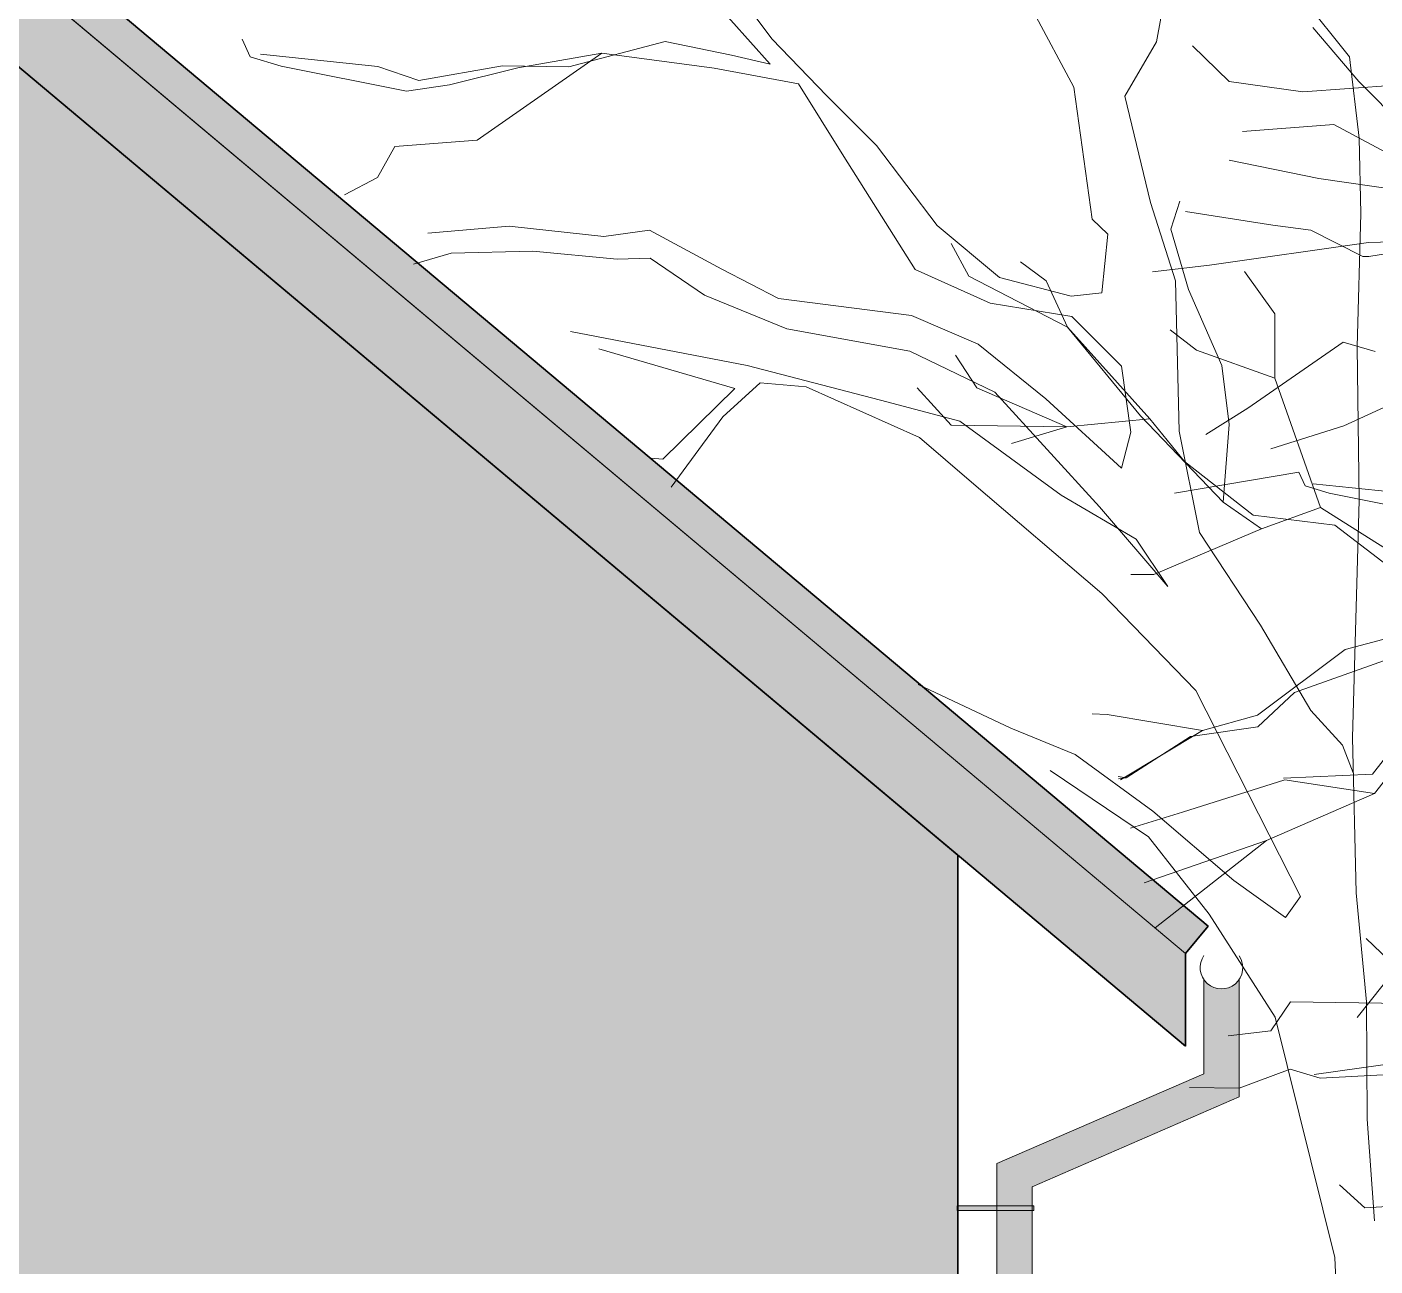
# Model space of a CAD drawing. Header units: millimetres. Extents: x -13512 to 8923, y -6533 to 5096.
# Drawn here: x -1076.1 to -696.2, y -2732.4 to -2383.2 of the extents above; entities that cross this region are included whole.
import ezdxf

# ---------------------------------------------------------------- set-up
doc = ezdxf.new("R2010")
doc.units = ezdxf.units.MM
for name, color, linetype, lineweight in [('A-ELEWACJA CIENKA', 11, 'Continuous', 13), ('A-RYS ELEWACJI', 30, 'Continuous', 35), ('B-DACHÓWKA', 250, 'Continuous', 0), ('B-materiały', 9, 'Continuous', 0), ('B-STOLARKA OKIENNA', 32, 'Continuous', 0), ('C-DACH CIENKA', 191, 'Continuous', 0), ('Layer1', 7, 'Continuous', 0)]:
    doc.layers.add(name, color=color, linetype=linetype, lineweight=lineweight)
doc.layers.add('B-BIAŁY ELEM', color=7, linetype='Continuous', lineweight=0, true_color=0xf0f0f0)

# ---------------------------------------------------------------- blocks, each defined once
blk = doc.blocks.new('A$C3A4D36EB')
at = {"layer": 'B-STOLARKA OKIENNA', "true_color": 0x636466, "transparency": 33554687}
h = blk.add_hatch(color=251, dxfattribs=at)
h.dxf.hatch_style = 1
h.paths.add_polyline_path([(21, 331.34), (79.33, 356.64), (79.33, 389.79, -0.536675), (69.33, 389.79), (69.33, 363.21), (11, 337.9), (11, 0), (21, 0)])
at = {"layer": 'A-ELEWACJA CIENKA'}
for p, q in [((69.33, 389.79), (69.33, 363.21)), ((79.33, 389.79), (79.33, 356.64)), ((69.33, 363.21), (11, 337.9)), ((79.33, 356.64), (21, 331.34)), ((11, 337.9), (11, 0)), ((21, 331.34), (21, 0))]:
    blk.add_line(p, q, dxfattribs=at)
blk.add_arc((74.33, 393.1), 6, 145.1857, 33.4096, dxfattribs=at)
blk = doc.blocks.new('A$C2EBD462E')
at = {"layer": 'B-materiały'}
for p, q in [((-308.28, 677.86), (-295.24, 662.67)), ((-342.13, 672.7), (-331.85, 662.67)), ((-331.85, 662.67), (-311.04, 659.69)), ((-311.04, 659.69), (-284.96, 661.59)), ((-295.24, 662.67), (-273.58, 640.61)), ((-302.32, 650.51), (-328.09, 648.57)), ((-282.5, 639.83), (-302.32, 650.51)), ((-306.53, 635.28), (-331.85, 640.44)), ((-277.25, 631.03), (-306.53, 635.28)), ((-345.77, 628.91), (-348.28, 621.05)), ((-319.48, 622.15), (-344.16, 626)), ((-348.28, 621.05), (-343.26, 603.97)), ((-308.83, 620.74), (-319.48, 622.15)), ((-294.12, 613.28), (-308.83, 620.74)), ((-410.22, 616.98), (-405.2, 607.76)), ((-337.37, 610.88), (-292.55, 617.23)), ((-292.55, 617.23), (-275.24, 617.67)), ((-275.76, 615.98), (-292.45, 613.33)), ((-383.38, 606.41), (-390.66, 611.83)), ((-292.45, 613.33), (-294.12, 613.28)), ((-353.42, 608.98), (-337.37, 610.88)), ((-327.47, 609.12), (-318.94, 597.19)), ((-405.2, 607.76), (-377.37, 593.39)), ((-377.37, 593.39), (-383.38, 606.41)), ((-343.26, 603.97), (-333.9, 582.62)), ((-318.94, 597.19), (-318.94, 579.02)), ((-354.2, 567.59), (-377.37, 593.39)), ((-377.37, 593.39), (-356.8, 568.44)), ((-341.01, 586.88), (-348.43, 592.64)), ((-299.66, 589.12), (-326.57, 570.57)), ((-290.66, 586.56), (-299.66, 589.12)), ((-402.94, 576.31), (-408.96, 585.53)), ((-318.94, 579.02), (-341.01, 586.88)), ((-333.9, 582.62), (-331.81, 565.91)), ((-318.94, 579.02), (-306.08, 542.54)), ((-269.81, 579.26), (-299.5, 565.59)), ((-410.22, 565.73), (-419.74, 576.31)), ((-377.6, 565.32), (-402.94, 576.31)), ((-326.57, 570.57), (-338.37, 563.15)), ((-354.2, 567.59), (-377.6, 565.32)), ((-356.8, 568.44), (-333.5, 544.08)), ((-344.4, 555.54), (-354.2, 567.59)), ((-377.6, 565.32), (-410.22, 565.73)), ((-393.16, 560.58), (-377.6, 565.32)), ((-331.81, 565.91), (-333.5, 544.08)), ((-299.5, 565.59), (-320.07, 559.09)), ((-325.02, 540.38), (-344.4, 555.54)), ((-312.15, 552.5), (-347.2, 546.59)), ((-310.38, 548.63), (-312.15, 552.5)), ((-303.63, 546.57), (-310.38, 548.63)), ((-308.16, 549.25), (-282.4, 546.54)), ((-333.5, 544.08), (-322.69, 536.53)), ((-276.12, 541.11), (-303.63, 546.57)), ((-302.05, 537.61), (-325.02, 540.38)), ((-322.69, 536.53), (-306.08, 542.54)), ((-306.08, 542.54), (-290.76, 532.86)), ((-322.69, 536.53), (-353.04, 523.7)), ((-287.24, 526.25), (-302.05, 537.61)), ((-290.76, 532.86), (-277.14, 524.27)), ((-353.04, 523.7), (-359.53, 523.7)), ((-299.17, 502.55), (-271.42, 509.95)), ((-271, 505.49), (-313.39, 490.46)), ((-323.85, 484.05), (-299.17, 502.55)), ((-313.39, 490.46), (-323.76, 480.7)), ((-370.44, 484.43), (-366.21, 484.24)), ((-366.21, 484.24), (-339.38, 479.75)), ((-339.38, 479.75), (-323.85, 484.05)), ((-362.49, 465.77), (-339.38, 479.75)), ((-323.76, 480.7), (-342.69, 477.99)), ((-342.69, 477.99), (-360.83, 466.37)), ((-283.05, 478.1), (-291.42, 467.41)), ((-280.61, 475.08), (-290.89, 461.97)), ((-291.42, 467.41), (-316.55, 466.26)), ((-360.83, 466.37), (-363.16, 466.76)), ((-360.83, 466.37), (-363.01, 466.13)), ((-316.13, 465.81), (-344.95, 456.71)), ((-290.89, 461.97), (-316.13, 465.81)), ((-290.89, 461.97), (-321.32, 448.72)), ((-344.95, 456.71), (-359.6, 452.21)), ((-321.32, 448.72), (-355.81, 436.74)), ((-321.32, 448.72), (-352.72, 424.1)), ((-293.24, 421.06), (-282.45, 410.76)), ((-288.47, 408.05), (-295.74, 398.83)), ((-314.56, 403.28), (-320.07, 395.03)), ((-273.76, 402.63), (-314.56, 403.28)), ((-320.07, 395.03), (-332.1, 393.67)), ((-307.9, 382.78), (-268.93, 388.22)), ((-314.64, 384.29), (-329.03, 378.9)), ((-306.2, 381.7), (-314.64, 384.29)), ((-286.67, 382.75), (-306.2, 381.7)), ((-329.03, 378.9), (-343.01, 379.11)), ((-293.55, 345.15), (-300.76, 351.64)), ((-279.61, 346.06), (-293.55, 345.15))]:
    blk.add_line(p, q, dxfattribs=at)

msp = doc.modelspace()

# ---------------------------------------------------------------- hatches: boundary and pattern name
at = {"layer": 'A-ELEWACJA CIENKA', "true_color": 0x000000}
h = msp.add_hatch(color=18, dxfattribs=at)
h.dxf.hatch_style = 1
h.paths.add_polyline_path([(-813.96, -2716.7), (-792.31, -2716.7), (-792.31, -2715.43), (-813.96, -2715.43)])
at = {"layer": 'B-BIAŁY ELEM', "transparency": 33554687}
h = msp.add_hatch(color=256, dxfattribs=at)
h.dxf.hatch_style = 1
h.paths.add_polyline_path([(-1348.42, -2167.88), (-1913.77, -2637.25), (-1913.77, -3056.37), (-1317.77, -3056.37), (-1317.77, -2955.94), (-1315.26, -2955.94), (-1315.26, -2958.94), (-1317.77, -2958.94), (-1317.77, -3056.37), (-1913.77, -3056.37), (-1913.77, -2958.94), (-1913.77, -3056.37), (-988.77, -3056.37), (-988.77, -3041.37), (-983.42, -3041.37), (-968.77, -3041.37), (-968.77, -2805.94), (-858.77, -2805.94), (-858.77, -3041.37), (-838.77, -3041.37), (-838.77, -3056.37), (-813.77, -3056.37), (-813.77, -2982.14), (-813.82, -2982.14), (-813.82, -2980.87), (-813.81, -2929.07), (-813.82, -2929.07), (-813.82, -2927.8), (-813.82, -2876.1), (-813.82, -2876.1), (-813.82, -2874.83), (-813.82, -2822.97), (-813.82, -2822.97), (-813.82, -2821.7), (-813.82, -2769.84), (-813.82, -2769.84), (-813.82, -2768.56), (-813.82, -2716.7), (-813.96, -2716.7), (-813.96, -2715.43), (-813.96, -2616.5)])
at = {"layer": 'B-DACHÓWKA', "transparency": 33554636}
h = msp.add_hatch(color=256, dxfattribs=at)
h.dxf.hatch_style = 1
h.paths.add_polyline_path([(-1363.77, -2128.88), (-1363.77, -2154.99), (-749.57, -2670.37), (-749.57, -2644.3)])
h.paths.add_polyline_path([(-749.57, -2644.26), (-743.15, -2636.62), (-1363.77, -2115.83), (-1363.77, -2128.88)])

# ---------------------------------------------------------------- linework, layer by layer
at = {"layer": 'A-ELEWACJA CIENKA', "color": 18, "true_color": 0x000000}
msp.add_lwpolyline([(-813.96, -2716.7), (-792.31, -2716.7), (-792.31, -2715.43), (-813.96, -2715.43)], close=True, dxfattribs=at)
at = {"layer": 'A-RYS ELEWACJI'}
for p, q in [((-1363.77, -2115.83), (-743.15, -2636.63)), ((-1363.77, -2154.99), (-749.57, -2670.37)), ((-749.57, -2644.3), (-743.15, -2636.63)), ((-749.57, -2670.37), (-749.57, -2644.3))]:
    msp.add_line(p, q, dxfattribs=at)
msp.add_lwpolyline([(-813.77, -2616.66), (-813.77, -3056.37), (-823.77, -3056.37), (-823.77, -3086.37)], dxfattribs=at)
at = {"layer": 'B-materiały'}
for points in [[(-1363.77, -2115.83), (-1363.77, -2128.88), (-749.57, -2644.26), (-743.15, -2636.62), (-1363.77, -2115.83)], [(-1363.77, -2128.88), (-1363.77, -2154.99), (-749.57, -2670.37), (-749.57, -2644.3), (-1363.77, -2128.88)], [(-1913.77, -2616.5), (-1363.77, -2154.99), (-813.77, -2616.66), (-813.77, -3056.37), (-838.77, -3056.37), (-838.77, -3041.37), (-858.77, -3041.37), (-858.77, -2805.94), (-968.77, -2805.94), (-968.77, -3041.37), (-983.42, -3041.37), (-988.77, -3041.37), (-988.77, -3056.37), (-1913.77, -3056.37), (-1913.77, -2957.6), (-1317.77, -2957.6), (-1317.77, -2803.72), (-1913.77, -2803.83), (-1913.77, -2616.5)]]:
    msp.add_lwpolyline(points, dxfattribs=at)
at = {"layer": 'C-DACH CIENKA'}
msp.add_line((-1363.77, -2128.88), (-749.57, -2644.3), dxfattribs=at)
at = {"layer": 'Layer1'}
for p, q in [((-703.37, -2391.62), (-738.61, -2347.38)), ((-703.37, -2391.62), (-738.61, -2347.38)), ((-703.37, -2391.62), (-738.61, -2347.38)), ((-703.37, -2391.62), (-738.61, -2347.38)), ((-703.37, -2391.62), (-738.61, -2347.38)), ((-703.37, -2391.62), (-738.61, -2347.38)), ((-703.37, -2391.62), (-738.61, -2347.38)), ((-703.37, -2391.62), (-738.61, -2347.38)), ((-882.48, -2364.62), (-866.14, -2386.47)), ((-882.48, -2364.62), (-866.14, -2386.47)), ((-882.48, -2364.62), (-866.14, -2386.47)), ((-882.48, -2364.62), (-866.14, -2386.47)), ((-882.48, -2364.62), (-866.14, -2386.47)), ((-882.48, -2364.62), (-866.14, -2386.47)), ((-882.48, -2364.62), (-866.14, -2386.47)), ((-882.48, -2364.62), (-866.14, -2386.47)), ((-753.93, -2366.43), (-757.71, -2387.34)), ((-753.93, -2366.43), (-757.71, -2387.34)), ((-753.93, -2366.43), (-757.71, -2387.34)), ((-753.93, -2366.43), (-757.71, -2387.34)), ((-753.93, -2366.43), (-757.71, -2387.34)), ((-753.93, -2366.43), (-757.71, -2387.34)), ((-753.93, -2366.43), (-757.71, -2387.34)), ((-753.93, -2366.43), (-757.71, -2387.34)), ((-866.68, -2393.66), (-886.62, -2371.19)), ((-866.68, -2393.66), (-886.62, -2371.19)), ((-866.68, -2393.66), (-886.62, -2371.19)), ((-866.68, -2393.66), (-886.62, -2371.19)), ((-866.68, -2393.66), (-886.62, -2371.19)), ((-866.68, -2393.66), (-886.62, -2371.19)), ((-866.68, -2393.66), (-886.62, -2371.19)), ((-866.68, -2393.66), (-886.62, -2371.19)), ((-781.08, -2400.13), (-792.38, -2378.88)), ((-781.08, -2400.13), (-792.38, -2378.88)), ((-781.08, -2400.13), (-792.38, -2378.88)), ((-781.08, -2400.13), (-792.38, -2378.88)), ((-781.08, -2400.13), (-792.38, -2378.88)), ((-781.08, -2400.13), (-792.38, -2378.88)), ((-781.08, -2400.13), (-792.38, -2378.88)), ((-781.08, -2400.13), (-792.38, -2378.88)), ((-1013.19, -2391.59), (-1015.47, -2386.62)), ((-1013.19, -2391.59), (-1015.47, -2386.62)), ((-1013.19, -2391.59), (-1015.47, -2386.62)), ((-1013.19, -2391.59), (-1015.47, -2386.62)), ((-1013.19, -2391.59), (-1015.47, -2386.62)), ((-1013.19, -2391.59), (-1015.47, -2386.62)), ((-1013.19, -2391.59), (-1015.47, -2386.62)), ((-1013.19, -2391.59), (-1015.47, -2386.62)), ((-923.38, -2394.36), (-896.27, -2387.22)), ((-923.38, -2394.36), (-896.27, -2387.22)), ((-923.38, -2394.36), (-896.27, -2387.22)), ((-923.38, -2394.36), (-896.27, -2387.22)), ((-923.38, -2394.36), (-896.27, -2387.22)), ((-923.38, -2394.36), (-896.27, -2387.22)), ((-923.38, -2394.36), (-896.27, -2387.22)), ((-923.38, -2394.36), (-896.27, -2387.22)), ((-896.27, -2387.22), (-877.51, -2391.06)), ((-896.27, -2387.22), (-877.51, -2391.06)), ((-896.27, -2387.22), (-877.51, -2391.06)), ((-896.27, -2387.22), (-877.51, -2391.06)), ((-896.27, -2387.22), (-877.51, -2391.06)), ((-896.27, -2387.22), (-877.51, -2391.06)), ((-896.27, -2387.22), (-877.51, -2391.06)), ((-896.27, -2387.22), (-877.51, -2391.06)), ((-866.14, -2386.47), (-850.66, -2402.59)), ((-866.14, -2386.47), (-850.66, -2402.59)), ((-866.14, -2386.47), (-850.66, -2402.59)), ((-866.14, -2386.47), (-850.66, -2402.59)), ((-866.14, -2386.47), (-850.66, -2402.59)), ((-866.14, -2386.47), (-850.66, -2402.59)), ((-866.14, -2386.47), (-850.66, -2402.59)), ((-866.14, -2386.47), (-850.66, -2402.59)), ((-757.71, -2387.34), (-766.66, -2402.64)), ((-757.71, -2387.34), (-766.66, -2402.64)), ((-757.71, -2387.34), (-766.66, -2402.64)), ((-757.71, -2387.34), (-766.66, -2402.64)), ((-757.71, -2387.34), (-766.66, -2402.64)), ((-757.71, -2387.34), (-766.66, -2402.64)), ((-757.71, -2387.34), (-766.66, -2402.64)), ((-757.71, -2387.34), (-766.66, -2402.64)), ((-1004.51, -2394.24), (-1013.19, -2391.59)), ((-1004.51, -2394.24), (-1013.19, -2391.59)), ((-1004.51, -2394.24), (-1013.19, -2391.59)), ((-1004.51, -2394.24), (-1013.19, -2391.59)), ((-1004.51, -2394.24), (-1013.19, -2391.59)), ((-1004.51, -2394.24), (-1013.19, -2391.59)), ((-1004.51, -2394.24), (-1013.19, -2391.59)), ((-1004.51, -2394.24), (-1013.19, -2391.59)), ((-1010.33, -2390.8), (-977.22, -2394.28)), ((-1010.33, -2390.8), (-977.22, -2394.28)), ((-1010.33, -2390.8), (-977.22, -2394.28)), ((-1010.33, -2390.8), (-977.22, -2394.28)), ((-1010.33, -2390.8), (-977.22, -2394.28)), ((-1010.33, -2390.8), (-977.22, -2394.28)), ((-1010.33, -2390.8), (-977.22, -2394.28)), ((-1010.33, -2390.8), (-977.22, -2394.28)), ((-914.14, -2390.54), (-949.26, -2415.09)), ((-914.14, -2390.54), (-949.26, -2415.09)), ((-914.14, -2390.54), (-949.26, -2415.09)), ((-914.14, -2390.54), (-949.26, -2415.09)), ((-914.14, -2390.54), (-949.26, -2415.09)), ((-914.14, -2390.54), (-949.26, -2415.09)), ((-914.14, -2390.54), (-949.26, -2415.09)), ((-914.14, -2390.54), (-949.26, -2415.09)), ((-914.14, -2390.54), (-937.73, -2394.72)), ((-914.14, -2390.54), (-937.73, -2394.72)), ((-914.14, -2390.54), (-937.73, -2394.72)), ((-914.14, -2390.54), (-937.73, -2394.72)), ((-914.14, -2390.54), (-937.73, -2394.72)), ((-914.14, -2390.54), (-937.73, -2394.72)), ((-914.14, -2390.54), (-937.73, -2394.72)), ((-914.14, -2390.54), (-937.73, -2394.72)), ((-882.44, -2394.77), (-914.14, -2390.54)), ((-882.44, -2394.77), (-914.14, -2390.54)), ((-882.44, -2394.77), (-914.14, -2390.54)), ((-882.44, -2394.77), (-914.14, -2390.54)), ((-882.44, -2394.77), (-914.14, -2390.54)), ((-882.44, -2394.77), (-914.14, -2390.54)), ((-882.44, -2394.77), (-914.14, -2390.54)), ((-882.44, -2394.77), (-914.14, -2390.54)), ((-877.51, -2391.06), (-866.68, -2393.66)), ((-877.51, -2391.06), (-866.68, -2393.66)), ((-877.51, -2391.06), (-866.68, -2393.66)), ((-877.51, -2391.06), (-866.68, -2393.66)), ((-877.51, -2391.06), (-866.68, -2393.66)), ((-877.51, -2391.06), (-866.68, -2393.66)), ((-877.51, -2391.06), (-866.68, -2393.66)), ((-877.51, -2391.06), (-866.68, -2393.66)), ((-700.64, -2414.53), (-703.37, -2391.62)), ((-700.64, -2414.53), (-703.37, -2391.62)), ((-700.64, -2414.53), (-703.37, -2391.62)), ((-700.64, -2414.53), (-703.37, -2391.62)), ((-700.64, -2414.53), (-703.37, -2391.62)), ((-700.64, -2414.53), (-703.37, -2391.62)), ((-700.64, -2414.53), (-703.37, -2391.62)), ((-700.64, -2414.53), (-703.37, -2391.62)), ((-969.15, -2401.25), (-1004.51, -2394.24)), ((-969.15, -2401.25), (-1004.51, -2394.24)), ((-969.15, -2401.25), (-1004.51, -2394.24)), ((-969.15, -2401.25), (-1004.51, -2394.24)), ((-969.15, -2401.25), (-1004.51, -2394.24)), ((-969.15, -2401.25), (-1004.51, -2394.24)), ((-969.15, -2401.25), (-1004.51, -2394.24)), ((-969.15, -2401.25), (-1004.51, -2394.24)), ((-977.22, -2394.28), (-965.64, -2398.29)), ((-977.22, -2394.28), (-965.64, -2398.29)), ((-977.22, -2394.28), (-965.64, -2398.29)), ((-977.22, -2394.28), (-965.64, -2398.29)), ((-977.22, -2394.28), (-965.64, -2398.29)), ((-977.22, -2394.28), (-965.64, -2398.29)), ((-977.22, -2394.28), (-965.64, -2398.29)), ((-977.22, -2394.28), (-965.64, -2398.29)), ((-965.64, -2398.29), (-942.05, -2394.11)), ((-965.64, -2398.29), (-942.05, -2394.11)), ((-965.64, -2398.29), (-942.05, -2394.11)), ((-965.64, -2398.29), (-942.05, -2394.11)), ((-965.64, -2398.29), (-942.05, -2394.11)), ((-965.64, -2398.29), (-942.05, -2394.11)), ((-965.64, -2398.29), (-942.05, -2394.11)), ((-965.64, -2398.29), (-942.05, -2394.11)), ((-937.73, -2394.72), (-956.99, -2399.51)), ((-937.73, -2394.72), (-956.99, -2399.51)), ((-937.73, -2394.72), (-956.99, -2399.51)), ((-937.73, -2394.72), (-956.99, -2399.51)), ((-937.73, -2394.72), (-956.99, -2399.51)), ((-937.73, -2394.72), (-956.99, -2399.51)), ((-937.73, -2394.72), (-956.99, -2399.51)), ((-937.73, -2394.72), (-956.99, -2399.51)), ((-942.05, -2394.11), (-923.38, -2394.36)), ((-942.05, -2394.11), (-923.38, -2394.36)), ((-942.05, -2394.11), (-923.38, -2394.36)), ((-942.05, -2394.11), (-923.38, -2394.36)), ((-942.05, -2394.11), (-923.38, -2394.36)), ((-942.05, -2394.11), (-923.38, -2394.36)), ((-942.05, -2394.11), (-923.38, -2394.36)), ((-942.05, -2394.11), (-923.38, -2394.36)), ((-858.64, -2399.2), (-882.44, -2394.77)), ((-858.64, -2399.2), (-882.44, -2394.77)), ((-858.64, -2399.2), (-882.44, -2394.77)), ((-858.64, -2399.2), (-882.44, -2394.77)), ((-858.64, -2399.2), (-882.44, -2394.77)), ((-858.64, -2399.2), (-882.44, -2394.77)), ((-858.64, -2399.2), (-882.44, -2394.77)), ((-858.64, -2399.2), (-882.44, -2394.77)), ((-956.99, -2399.51), (-969.15, -2401.25)), ((-956.99, -2399.51), (-969.15, -2401.25)), ((-956.99, -2399.51), (-969.15, -2401.25)), ((-956.99, -2399.51), (-969.15, -2401.25)), ((-956.99, -2399.51), (-969.15, -2401.25)), ((-956.99, -2399.51), (-969.15, -2401.25)), ((-956.99, -2399.51), (-969.15, -2401.25)), ((-956.99, -2399.51), (-969.15, -2401.25)), ((-845.92, -2419.7), (-858.64, -2399.2)), ((-845.92, -2419.7), (-858.64, -2399.2)), ((-845.92, -2419.7), (-858.64, -2399.2)), ((-845.92, -2419.7), (-858.64, -2399.2)), ((-845.92, -2419.7), (-858.64, -2399.2)), ((-845.92, -2419.7), (-858.64, -2399.2)), ((-845.92, -2419.7), (-858.64, -2399.2)), ((-845.92, -2419.7), (-858.64, -2399.2)), ((-775.84, -2437.33), (-781.08, -2400.13)), ((-775.84, -2437.33), (-781.08, -2400.13)), ((-775.84, -2437.33), (-781.08, -2400.13)), ((-775.84, -2437.33), (-781.08, -2400.13)), ((-775.84, -2437.33), (-781.08, -2400.13)), ((-775.84, -2437.33), (-781.08, -2400.13)), ((-775.84, -2437.33), (-781.08, -2400.13)), ((-775.84, -2437.33), (-781.08, -2400.13)), ((-850.66, -2402.59), (-836.67, -2416.6)), ((-850.66, -2402.59), (-836.67, -2416.6)), ((-850.66, -2402.59), (-836.67, -2416.6)), ((-850.66, -2402.59), (-836.67, -2416.6)), ((-850.66, -2402.59), (-836.67, -2416.6)), ((-850.66, -2402.59), (-836.67, -2416.6)), ((-850.66, -2402.59), (-836.67, -2416.6)), ((-850.66, -2402.59), (-836.67, -2416.6)), ((-766.66, -2402.64), (-759.45, -2432.61)), ((-766.66, -2402.64), (-759.45, -2432.61)), ((-766.66, -2402.64), (-759.45, -2432.61)), ((-766.66, -2402.64), (-759.45, -2432.61)), ((-766.66, -2402.64), (-759.45, -2432.61)), ((-766.66, -2402.64), (-759.45, -2432.61)), ((-766.66, -2402.64), (-759.45, -2432.61)), ((-766.66, -2402.64), (-759.45, -2432.61)), ((-949.26, -2415.09), (-972.46, -2416.84)), ((-949.26, -2415.09), (-972.46, -2416.84)), ((-949.26, -2415.09), (-972.46, -2416.84)), ((-949.26, -2415.09), (-972.46, -2416.84)), ((-949.26, -2415.09), (-972.46, -2416.84)), ((-949.26, -2415.09), (-972.46, -2416.84)), ((-949.26, -2415.09), (-972.46, -2416.84)), ((-949.26, -2415.09), (-972.46, -2416.84)), ((-836.67, -2416.6), (-819.59, -2439.15)), ((-836.67, -2416.6), (-819.59, -2439.15)), ((-836.67, -2416.6), (-819.59, -2439.15)), ((-836.67, -2416.6), (-819.59, -2439.15)), ((-836.67, -2416.6), (-819.59, -2439.15)), ((-836.67, -2416.6), (-819.59, -2439.15)), ((-836.67, -2416.6), (-819.59, -2439.15)), ((-836.67, -2416.6), (-819.59, -2439.15)), ((-700.18, -2435.76), (-700.64, -2414.53)), ((-700.18, -2435.76), (-700.64, -2414.53)), ((-700.18, -2435.76), (-700.64, -2414.53)), ((-700.18, -2435.76), (-700.64, -2414.53)), ((-700.18, -2435.76), (-700.64, -2414.53)), ((-700.18, -2435.76), (-700.64, -2414.53)), ((-700.18, -2435.76), (-700.64, -2414.53)), ((-700.18, -2435.76), (-700.64, -2414.53)), ((-972.46, -2416.84), (-977.3, -2425.55)), ((-972.46, -2416.84), (-977.3, -2425.55)), ((-972.46, -2416.84), (-977.3, -2425.55)), ((-972.46, -2416.84), (-977.3, -2425.55)), ((-972.46, -2416.84), (-977.3, -2425.55)), ((-972.46, -2416.84), (-977.3, -2425.55)), ((-972.46, -2416.84), (-977.3, -2425.55)), ((-972.46, -2416.84), (-977.3, -2425.55)), ((-825.74, -2451.51), (-845.92, -2419.7)), ((-825.74, -2451.51), (-845.92, -2419.7)), ((-825.74, -2451.51), (-845.92, -2419.7)), ((-825.74, -2451.51), (-845.92, -2419.7)), ((-825.74, -2451.51), (-845.92, -2419.7)), ((-825.74, -2451.51), (-845.92, -2419.7)), ((-825.74, -2451.51), (-845.92, -2419.7)), ((-825.74, -2451.51), (-845.92, -2419.7)), ((-977.3, -2425.55), (-986.64, -2430.43)), ((-977.3, -2425.55), (-986.64, -2430.43)), ((-977.3, -2425.55), (-986.64, -2430.43)), ((-977.3, -2425.55), (-986.64, -2430.43)), ((-977.3, -2425.55), (-986.64, -2430.43)), ((-977.3, -2425.55), (-986.64, -2430.43)), ((-977.3, -2425.55), (-986.64, -2430.43)), ((-977.3, -2425.55), (-986.64, -2430.43)), ((-759.45, -2432.61), (-752.43, -2454.69)), ((-759.45, -2432.61), (-752.43, -2454.69)), ((-759.45, -2432.61), (-752.43, -2454.69)), ((-759.45, -2432.61), (-752.43, -2454.69)), ((-759.45, -2432.61), (-752.43, -2454.69)), ((-759.45, -2432.61), (-752.43, -2454.69)), ((-759.45, -2432.61), (-752.43, -2454.69)), ((-759.45, -2432.61), (-752.43, -2454.69)), ((-963.12, -2441.31), (-940.2, -2439.3)), ((-963.12, -2441.31), (-940.2, -2439.3)), ((-963.12, -2441.31), (-940.2, -2439.3)), ((-963.12, -2441.31), (-940.2, -2439.3)), ((-963.12, -2441.31), (-940.2, -2439.3)), ((-963.12, -2441.31), (-940.2, -2439.3)), ((-963.12, -2441.31), (-940.2, -2439.3)), ((-963.12, -2441.31), (-940.2, -2439.3)), ((-940.2, -2439.3), (-913.56, -2442.22)), ((-940.2, -2439.3), (-913.56, -2442.22)), ((-940.2, -2439.3), (-913.56, -2442.22)), ((-940.2, -2439.3), (-913.56, -2442.22)), ((-940.2, -2439.3), (-913.56, -2442.22)), ((-940.2, -2439.3), (-913.56, -2442.22)), ((-940.2, -2439.3), (-913.56, -2442.22)), ((-940.2, -2439.3), (-913.56, -2442.22)), ((-819.59, -2439.15), (-801.99, -2453.78)), ((-819.59, -2439.15), (-801.99, -2453.78)), ((-819.59, -2439.15), (-801.99, -2453.78)), ((-819.59, -2439.15), (-801.99, -2453.78)), ((-819.59, -2439.15), (-801.99, -2453.78)), ((-819.59, -2439.15), (-801.99, -2453.78)), ((-819.59, -2439.15), (-801.99, -2453.78)), ((-819.59, -2439.15), (-801.99, -2453.78)), ((-771.43, -2441.53), (-775.84, -2437.33)), ((-771.43, -2441.53), (-775.84, -2437.33)), ((-771.43, -2441.53), (-775.84, -2437.33)), ((-771.43, -2441.53), (-775.84, -2437.33)), ((-771.43, -2441.53), (-775.84, -2437.33)), ((-771.43, -2441.53), (-775.84, -2437.33)), ((-771.43, -2441.53), (-775.84, -2437.33)), ((-771.43, -2441.53), (-775.84, -2437.33)), ((-701.16, -2473.31), (-700.18, -2435.76)), ((-701.16, -2473.31), (-700.18, -2435.76)), ((-701.16, -2473.31), (-700.18, -2435.76)), ((-701.16, -2473.31), (-700.18, -2435.76)), ((-701.16, -2473.31), (-700.18, -2435.76)), ((-701.16, -2473.31), (-700.18, -2435.76)), ((-701.16, -2473.31), (-700.18, -2435.76)), ((-701.16, -2473.31), (-700.18, -2435.76)), ((-913.56, -2442.22), (-900.68, -2440.46)), ((-913.56, -2442.22), (-900.68, -2440.46)), ((-913.56, -2442.22), (-900.68, -2440.46)), ((-913.56, -2442.22), (-900.68, -2440.46)), ((-913.56, -2442.22), (-900.68, -2440.46)), ((-913.56, -2442.22), (-900.68, -2440.46)), ((-913.56, -2442.22), (-900.68, -2440.46)), ((-913.56, -2442.22), (-900.68, -2440.46)), ((-900.68, -2440.46), (-880.31, -2451.44)), ((-900.68, -2440.46), (-880.31, -2451.44)), ((-900.68, -2440.46), (-880.31, -2451.44)), ((-900.68, -2440.46), (-880.31, -2451.44)), ((-900.68, -2440.46), (-880.31, -2451.44)), ((-900.68, -2440.46), (-880.31, -2451.44)), ((-900.68, -2440.46), (-880.31, -2451.44)), ((-900.68, -2440.46), (-880.31, -2451.44)), ((-773.17, -2458.09), (-771.43, -2441.53)), ((-773.17, -2458.09), (-771.43, -2441.53)), ((-773.17, -2458.09), (-771.43, -2441.53)), ((-773.17, -2458.09), (-771.43, -2441.53)), ((-773.17, -2458.09), (-771.43, -2441.53)), ((-773.17, -2458.09), (-771.43, -2441.53)), ((-773.17, -2458.09), (-771.43, -2441.53)), ((-773.17, -2458.09), (-771.43, -2441.53)), ((-956.52, -2446.88), (-967.21, -2450.02)), ((-956.52, -2446.88), (-967.21, -2450.02)), ((-956.52, -2446.88), (-967.21, -2450.02)), ((-956.52, -2446.88), (-967.21, -2450.02)), ((-956.52, -2446.88), (-967.21, -2450.02)), ((-956.52, -2446.88), (-967.21, -2450.02)), ((-956.52, -2446.88), (-967.21, -2450.02)), ((-956.52, -2446.88), (-967.21, -2450.02)), ((-933.56, -2446.31), (-956.52, -2446.88)), ((-933.56, -2446.31), (-956.52, -2446.88)), ((-933.56, -2446.31), (-956.52, -2446.88)), ((-933.56, -2446.31), (-956.52, -2446.88)), ((-933.56, -2446.31), (-956.52, -2446.88)), ((-933.56, -2446.31), (-956.52, -2446.88)), ((-933.56, -2446.31), (-956.52, -2446.88)), ((-933.56, -2446.31), (-956.52, -2446.88)), ((-909.81, -2448.59), (-933.56, -2446.31)), ((-909.81, -2448.59), (-933.56, -2446.31)), ((-909.81, -2448.59), (-933.56, -2446.31)), ((-909.81, -2448.59), (-933.56, -2446.31)), ((-909.81, -2448.59), (-933.56, -2446.31)), ((-909.81, -2448.59), (-933.56, -2446.31)), ((-909.81, -2448.59), (-933.56, -2446.31)), ((-909.81, -2448.59), (-933.56, -2446.31)), ((-900.49, -2448.35), (-909.81, -2448.59)), ((-900.49, -2448.35), (-909.81, -2448.59)), ((-900.49, -2448.35), (-909.81, -2448.59)), ((-900.49, -2448.35), (-909.81, -2448.59)), ((-900.49, -2448.35), (-909.81, -2448.59)), ((-900.49, -2448.35), (-909.81, -2448.59)), ((-900.49, -2448.35), (-909.81, -2448.59)), ((-900.49, -2448.35), (-909.81, -2448.59)), ((-885.15, -2458.74), (-900.49, -2448.35)), ((-885.15, -2458.74), (-900.49, -2448.35)), ((-885.15, -2458.74), (-900.49, -2448.35)), ((-885.15, -2458.74), (-900.49, -2448.35)), ((-885.15, -2458.74), (-900.49, -2448.35)), ((-885.15, -2458.74), (-900.49, -2448.35)), ((-885.15, -2458.74), (-900.49, -2448.35)), ((-885.15, -2458.74), (-900.49, -2448.35)), ((-880.31, -2451.44), (-864.31, -2459.65)), ((-880.31, -2451.44), (-864.31, -2459.65)), ((-880.31, -2451.44), (-864.31, -2459.65)), ((-880.31, -2451.44), (-864.31, -2459.65)), ((-880.31, -2451.44), (-864.31, -2459.65)), ((-880.31, -2451.44), (-864.31, -2459.65)), ((-880.31, -2451.44), (-864.31, -2459.65)), ((-880.31, -2451.44), (-864.31, -2459.65)), ((-804.68, -2461.03), (-825.74, -2451.51)), ((-804.68, -2461.03), (-825.74, -2451.51)), ((-804.68, -2461.03), (-825.74, -2451.51)), ((-804.68, -2461.03), (-825.74, -2451.51)), ((-804.68, -2461.03), (-825.74, -2451.51)), ((-804.68, -2461.03), (-825.74, -2451.51)), ((-804.68, -2461.03), (-825.74, -2451.51)), ((-804.68, -2461.03), (-825.74, -2451.51)), ((-801.99, -2453.78), (-781.76, -2459.02)), ((-801.99, -2453.78), (-781.76, -2459.02)), ((-801.99, -2453.78), (-781.76, -2459.02)), ((-801.99, -2453.78), (-781.76, -2459.02)), ((-801.99, -2453.78), (-781.76, -2459.02)), ((-801.99, -2453.78), (-781.76, -2459.02)), ((-801.99, -2453.78), (-781.76, -2459.02)), ((-801.99, -2453.78), (-781.76, -2459.02)), ((-781.76, -2459.02), (-773.17, -2458.09)), ((-781.76, -2459.02), (-773.17, -2458.09)), ((-781.76, -2459.02), (-773.17, -2458.09)), ((-781.76, -2459.02), (-773.17, -2458.09)), ((-781.76, -2459.02), (-773.17, -2458.09)), ((-781.76, -2459.02), (-773.17, -2458.09)), ((-781.76, -2459.02), (-773.17, -2458.09)), ((-781.76, -2459.02), (-773.17, -2458.09)), ((-752.43, -2454.69), (-751.37, -2497.03)), ((-752.43, -2454.69), (-751.37, -2497.03)), ((-752.43, -2454.69), (-751.37, -2497.03)), ((-752.43, -2454.69), (-751.37, -2497.03)), ((-752.43, -2454.69), (-751.37, -2497.03)), ((-752.43, -2454.69), (-751.37, -2497.03)), ((-752.43, -2454.69), (-751.37, -2497.03)), ((-752.43, -2454.69), (-751.37, -2497.03)), ((-861.94, -2468.21), (-885.15, -2458.74)), ((-861.94, -2468.21), (-885.15, -2458.74)), ((-861.94, -2468.21), (-885.15, -2458.74)), ((-861.94, -2468.21), (-885.15, -2458.74)), ((-861.94, -2468.21), (-885.15, -2458.74)), ((-861.94, -2468.21), (-885.15, -2458.74)), ((-861.94, -2468.21), (-885.15, -2458.74)), ((-861.94, -2468.21), (-885.15, -2458.74)), ((-864.31, -2459.65), (-826.85, -2464.46)), ((-864.31, -2459.65), (-826.85, -2464.46)), ((-864.31, -2459.65), (-826.85, -2464.46)), ((-864.31, -2459.65), (-826.85, -2464.46)), ((-864.31, -2459.65), (-826.85, -2464.46)), ((-864.31, -2459.65), (-826.85, -2464.46)), ((-864.31, -2459.65), (-826.85, -2464.46)), ((-864.31, -2459.65), (-826.85, -2464.46)), ((-781.62, -2464.76), (-804.68, -2461.03)), ((-781.62, -2464.76), (-804.68, -2461.03)), ((-781.62, -2464.76), (-804.68, -2461.03)), ((-781.62, -2464.76), (-804.68, -2461.03)), ((-781.62, -2464.76), (-804.68, -2461.03)), ((-781.62, -2464.76), (-804.68, -2461.03)), ((-781.62, -2464.76), (-804.68, -2461.03)), ((-781.62, -2464.76), (-804.68, -2461.03)), ((-826.85, -2464.46), (-807.98, -2472.6)), ((-826.85, -2464.46), (-807.98, -2472.6)), ((-826.85, -2464.46), (-807.98, -2472.6)), ((-826.85, -2464.46), (-807.98, -2472.6)), ((-826.85, -2464.46), (-807.98, -2472.6)), ((-826.85, -2464.46), (-807.98, -2472.6)), ((-826.85, -2464.46), (-807.98, -2472.6)), ((-826.85, -2464.46), (-807.98, -2472.6)), ((-767.62, -2478.77), (-781.62, -2464.76)), ((-767.62, -2478.77), (-781.62, -2464.76)), ((-767.62, -2478.77), (-781.62, -2464.76)), ((-767.62, -2478.77), (-781.62, -2464.76)), ((-767.62, -2478.77), (-781.62, -2464.76)), ((-767.62, -2478.77), (-781.62, -2464.76)), ((-767.62, -2478.77), (-781.62, -2464.76)), ((-767.62, -2478.77), (-781.62, -2464.76)), ((-922.94, -2469.02), (-873.17, -2478.54)), ((-922.94, -2469.02), (-873.17, -2478.54)), ((-922.94, -2469.02), (-873.17, -2478.54)), ((-922.94, -2469.02), (-873.17, -2478.54)), ((-922.94, -2469.02), (-873.17, -2478.54)), ((-922.94, -2469.02), (-873.17, -2478.54)), ((-922.94, -2469.02), (-873.17, -2478.54)), ((-922.94, -2469.02), (-873.17, -2478.54)), ((-827.32, -2474.52), (-861.94, -2468.21)), ((-827.32, -2474.52), (-861.94, -2468.21)), ((-827.32, -2474.52), (-861.94, -2468.21)), ((-827.32, -2474.52), (-861.94, -2468.21)), ((-827.32, -2474.52), (-861.94, -2468.21)), ((-827.32, -2474.52), (-861.94, -2468.21)), ((-827.32, -2474.52), (-861.94, -2468.21)), ((-827.32, -2474.52), (-861.94, -2468.21)), ((-807.98, -2472.6), (-788.93, -2487.92)), ((-807.98, -2472.6), (-788.93, -2487.92)), ((-807.98, -2472.6), (-788.93, -2487.92)), ((-807.98, -2472.6), (-788.93, -2487.92)), ((-807.98, -2472.6), (-788.93, -2487.92)), ((-807.98, -2472.6), (-788.93, -2487.92)), ((-807.98, -2472.6), (-788.93, -2487.92)), ((-807.98, -2472.6), (-788.93, -2487.92)), ((-700.63, -2516.57), (-701.16, -2473.31)), ((-700.63, -2516.57), (-701.16, -2473.31)), ((-700.63, -2516.57), (-701.16, -2473.31)), ((-700.63, -2516.57), (-701.16, -2473.31)), ((-700.63, -2516.57), (-701.16, -2473.31)), ((-700.63, -2516.57), (-701.16, -2473.31)), ((-700.63, -2516.57), (-701.16, -2473.31)), ((-700.63, -2516.57), (-701.16, -2473.31)), ((-876.59, -2485.09), (-914.92, -2473.84)), ((-876.59, -2485.09), (-914.92, -2473.84)), ((-876.59, -2485.09), (-914.92, -2473.84)), ((-876.59, -2485.09), (-914.92, -2473.84)), ((-876.59, -2485.09), (-914.92, -2473.84)), ((-876.59, -2485.09), (-914.92, -2473.84)), ((-876.59, -2485.09), (-914.92, -2473.84)), ((-876.59, -2485.09), (-914.92, -2473.84)), ((-803.34, -2486.12), (-827.32, -2474.52)), ((-803.34, -2486.12), (-827.32, -2474.52)), ((-803.34, -2486.12), (-827.32, -2474.52)), ((-803.34, -2486.12), (-827.32, -2474.52)), ((-803.34, -2486.12), (-827.32, -2474.52)), ((-803.34, -2486.12), (-827.32, -2474.52)), ((-803.34, -2486.12), (-827.32, -2474.52)), ((-803.34, -2486.12), (-827.32, -2474.52)), ((-873.17, -2478.54), (-835.59, -2488.37)), ((-873.17, -2478.54), (-835.59, -2488.37)), ((-873.17, -2478.54), (-835.59, -2488.37)), ((-873.17, -2478.54), (-835.59, -2488.37)), ((-873.17, -2478.54), (-835.59, -2488.37)), ((-873.17, -2478.54), (-835.59, -2488.37)), ((-873.17, -2478.54), (-835.59, -2488.37)), ((-873.17, -2478.54), (-835.59, -2488.37)), ((-765, -2497.37), (-767.62, -2478.77)), ((-765, -2497.37), (-767.62, -2478.77)), ((-765, -2497.37), (-767.62, -2478.77)), ((-765, -2497.37), (-767.62, -2478.77)), ((-765, -2497.37), (-767.62, -2478.77)), ((-765, -2497.37), (-767.62, -2478.77)), ((-765, -2497.37), (-767.62, -2478.77)), ((-765, -2497.37), (-767.62, -2478.77)), ((-869.45, -2483.47), (-879.98, -2493.07)), ((-869.45, -2483.47), (-879.98, -2493.07)), ((-869.45, -2483.47), (-879.98, -2493.07)), ((-869.45, -2483.47), (-879.98, -2493.07)), ((-869.45, -2483.47), (-879.98, -2493.07)), ((-869.45, -2483.47), (-879.98, -2493.07)), ((-869.45, -2483.47), (-879.98, -2493.07)), ((-869.45, -2483.47), (-879.98, -2493.07)), ((-856.5, -2484.58), (-869.45, -2483.47)), ((-856.5, -2484.58), (-869.45, -2483.47)), ((-856.5, -2484.58), (-869.45, -2483.47)), ((-856.5, -2484.58), (-869.45, -2483.47)), ((-856.5, -2484.58), (-869.45, -2483.47)), ((-856.5, -2484.58), (-869.45, -2483.47)), ((-856.5, -2484.58), (-869.45, -2483.47)), ((-856.5, -2484.58), (-869.45, -2483.47)), ((-824.56, -2498.86), (-856.5, -2484.58)), ((-824.56, -2498.86), (-856.5, -2484.58)), ((-824.56, -2498.86), (-856.5, -2484.58)), ((-824.56, -2498.86), (-856.5, -2484.58)), ((-824.56, -2498.86), (-856.5, -2484.58)), ((-824.56, -2498.86), (-856.5, -2484.58)), ((-824.56, -2498.86), (-856.5, -2484.58)), ((-824.56, -2498.86), (-856.5, -2484.58)), ((-896.91, -2504.98), (-876.59, -2485.09)), ((-896.91, -2504.98), (-876.59, -2485.09)), ((-896.91, -2504.98), (-876.59, -2485.09)), ((-896.91, -2504.98), (-876.59, -2485.09)), ((-896.91, -2504.98), (-876.59, -2485.09)), ((-896.91, -2504.98), (-876.59, -2485.09)), ((-896.91, -2504.98), (-876.59, -2485.09)), ((-896.91, -2504.98), (-876.59, -2485.09)), ((-835.59, -2488.37), (-813.18, -2494.27)), ((-835.59, -2488.37), (-813.18, -2494.27)), ((-835.59, -2488.37), (-813.18, -2494.27)), ((-835.59, -2488.37), (-813.18, -2494.27)), ((-835.59, -2488.37), (-813.18, -2494.27)), ((-835.59, -2488.37), (-813.18, -2494.27)), ((-835.59, -2488.37), (-813.18, -2494.27)), ((-835.59, -2488.37), (-813.18, -2494.27)), ((-773.81, -2518.41), (-803.34, -2486.12)), ((-773.81, -2518.41), (-803.34, -2486.12)), ((-773.81, -2518.41), (-803.34, -2486.12)), ((-773.81, -2518.41), (-803.34, -2486.12)), ((-773.81, -2518.41), (-803.34, -2486.12)), ((-773.81, -2518.41), (-803.34, -2486.12)), ((-773.81, -2518.41), (-803.34, -2486.12)), ((-773.81, -2518.41), (-803.34, -2486.12)), ((-788.93, -2487.92), (-767.62, -2507.48)), ((-788.93, -2487.92), (-767.62, -2507.48)), ((-788.93, -2487.92), (-767.62, -2507.48)), ((-788.93, -2487.92), (-767.62, -2507.48)), ((-788.93, -2487.92), (-767.62, -2507.48)), ((-788.93, -2487.92), (-767.62, -2507.48)), ((-788.93, -2487.92), (-767.62, -2507.48)), ((-788.93, -2487.92), (-767.62, -2507.48)), ((-879.98, -2493.07), (-894.56, -2512.82)), ((-879.98, -2493.07), (-894.56, -2512.82)), ((-879.98, -2493.07), (-894.56, -2512.82)), ((-879.98, -2493.07), (-894.56, -2512.82)), ((-879.98, -2493.07), (-894.56, -2512.82)), ((-879.98, -2493.07), (-894.56, -2512.82)), ((-879.98, -2493.07), (-894.56, -2512.82)), ((-879.98, -2493.07), (-894.56, -2512.82)), ((-813.18, -2494.27), (-784.66, -2515.09)), ((-813.18, -2494.27), (-784.66, -2515.09)), ((-813.18, -2494.27), (-784.66, -2515.09)), ((-813.18, -2494.27), (-784.66, -2515.09)), ((-813.18, -2494.27), (-784.66, -2515.09)), ((-813.18, -2494.27), (-784.66, -2515.09)), ((-813.18, -2494.27), (-784.66, -2515.09)), ((-813.18, -2494.27), (-784.66, -2515.09)), ((-809.88, -2511.41), (-824.56, -2498.86)), ((-809.88, -2511.41), (-824.56, -2498.86)), ((-809.88, -2511.41), (-824.56, -2498.86)), ((-809.88, -2511.41), (-824.56, -2498.86)), ((-809.88, -2511.41), (-824.56, -2498.86)), ((-809.88, -2511.41), (-824.56, -2498.86)), ((-809.88, -2511.41), (-824.56, -2498.86)), ((-809.88, -2511.41), (-824.56, -2498.86)), ((-767.62, -2507.48), (-765, -2497.37)), ((-767.62, -2507.48), (-765, -2497.37)), ((-767.62, -2507.48), (-765, -2497.37)), ((-767.62, -2507.48), (-765, -2497.37)), ((-767.62, -2507.48), (-765, -2497.37)), ((-767.62, -2507.48), (-765, -2497.37)), ((-767.62, -2507.48), (-765, -2497.37)), ((-767.62, -2507.48), (-765, -2497.37)), ((-751.37, -2497.03), (-745.63, -2525.6)), ((-751.37, -2497.03), (-745.63, -2525.6)), ((-751.37, -2497.03), (-745.63, -2525.6)), ((-751.37, -2497.03), (-745.63, -2525.6)), ((-751.37, -2497.03), (-745.63, -2525.6)), ((-751.37, -2497.03), (-745.63, -2525.6)), ((-751.37, -2497.03), (-745.63, -2525.6)), ((-751.37, -2497.03), (-745.63, -2525.6)), ((-900.39, -2504.68), (-896.91, -2504.98)), ((-900.39, -2504.68), (-896.91, -2504.98)), ((-900.39, -2504.68), (-896.91, -2504.98)), ((-900.39, -2504.68), (-896.91, -2504.98)), ((-900.39, -2504.68), (-896.91, -2504.98)), ((-900.39, -2504.68), (-896.91, -2504.98)), ((-900.39, -2504.68), (-896.91, -2504.98)), ((-900.39, -2504.68), (-896.91, -2504.98)), ((-773.2, -2542.8), (-809.88, -2511.41)), ((-773.2, -2542.8), (-809.88, -2511.41)), ((-773.2, -2542.8), (-809.88, -2511.41)), ((-773.2, -2542.8), (-809.88, -2511.41)), ((-773.2, -2542.8), (-809.88, -2511.41)), ((-773.2, -2542.8), (-809.88, -2511.41)), ((-773.2, -2542.8), (-809.88, -2511.41)), ((-773.2, -2542.8), (-809.88, -2511.41)), ((-784.66, -2515.09), (-763.53, -2527.48)), ((-784.66, -2515.09), (-763.53, -2527.48)), ((-784.66, -2515.09), (-763.53, -2527.48)), ((-784.66, -2515.09), (-763.53, -2527.48)), ((-784.66, -2515.09), (-763.53, -2527.48)), ((-784.66, -2515.09), (-763.53, -2527.48)), ((-784.66, -2515.09), (-763.53, -2527.48)), ((-784.66, -2515.09), (-763.53, -2527.48)), ((-754.58, -2540.9), (-773.81, -2518.41)), ((-754.58, -2540.9), (-773.81, -2518.41)), ((-754.58, -2540.9), (-773.81, -2518.41)), ((-754.58, -2540.9), (-773.81, -2518.41)), ((-754.58, -2540.9), (-773.81, -2518.41)), ((-754.58, -2540.9), (-773.81, -2518.41)), ((-754.58, -2540.9), (-773.81, -2518.41)), ((-754.58, -2540.9), (-773.81, -2518.41)), ((-702.54, -2583.39), (-700.63, -2516.57)), ((-702.54, -2583.39), (-700.63, -2516.57)), ((-702.54, -2583.39), (-700.63, -2516.57)), ((-702.54, -2583.39), (-700.63, -2516.57)), ((-702.54, -2583.39), (-700.63, -2516.57)), ((-702.54, -2583.39), (-700.63, -2516.57)), ((-702.54, -2583.39), (-700.63, -2516.57)), ((-702.54, -2583.39), (-700.63, -2516.57)), ((-745.63, -2525.6), (-728.46, -2551.73)), ((-745.63, -2525.6), (-728.46, -2551.73)), ((-745.63, -2525.6), (-728.46, -2551.73)), ((-745.63, -2525.6), (-728.46, -2551.73)), ((-745.63, -2525.6), (-728.46, -2551.73)), ((-745.63, -2525.6), (-728.46, -2551.73)), ((-745.63, -2525.6), (-728.46, -2551.73)), ((-745.63, -2525.6), (-728.46, -2551.73)), ((-763.53, -2527.48), (-754.58, -2540.9)), ((-763.53, -2527.48), (-754.58, -2540.9)), ((-763.53, -2527.48), (-754.58, -2540.9)), ((-763.53, -2527.48), (-754.58, -2540.9)), ((-763.53, -2527.48), (-754.58, -2540.9)), ((-763.53, -2527.48), (-754.58, -2540.9)), ((-763.53, -2527.48), (-754.58, -2540.9)), ((-763.53, -2527.48), (-754.58, -2540.9)), ((-746.67, -2570.14), (-773.2, -2542.8)), ((-746.67, -2570.14), (-773.2, -2542.8)), ((-746.67, -2570.14), (-773.2, -2542.8)), ((-746.67, -2570.14), (-773.2, -2542.8)), ((-746.67, -2570.14), (-773.2, -2542.8)), ((-746.67, -2570.14), (-773.2, -2542.8)), ((-746.67, -2570.14), (-773.2, -2542.8)), ((-746.67, -2570.14), (-773.2, -2542.8)), ((-728.46, -2551.73), (-714.22, -2575.79)), ((-728.46, -2551.73), (-714.22, -2575.79)), ((-728.46, -2551.73), (-714.22, -2575.79)), ((-728.46, -2551.73), (-714.22, -2575.79)), ((-728.46, -2551.73), (-714.22, -2575.79)), ((-728.46, -2551.73), (-714.22, -2575.79)), ((-728.46, -2551.73), (-714.22, -2575.79)), ((-728.46, -2551.73), (-714.22, -2575.79)), ((-824.97, -2568.51), (-798.81, -2580.78)), ((-824.97, -2568.51), (-798.81, -2580.78)), ((-824.97, -2568.51), (-798.81, -2580.78)), ((-824.97, -2568.51), (-798.81, -2580.78)), ((-824.97, -2568.51), (-798.81, -2580.78)), ((-824.97, -2568.51), (-798.81, -2580.78)), ((-824.97, -2568.51), (-798.81, -2580.78)), ((-824.97, -2568.51), (-798.81, -2580.78)), ((-717.21, -2628.27), (-746.67, -2570.14)), ((-717.21, -2628.27), (-746.67, -2570.14)), ((-717.21, -2628.27), (-746.67, -2570.14)), ((-717.21, -2628.27), (-746.67, -2570.14)), ((-717.21, -2628.27), (-746.67, -2570.14)), ((-717.21, -2628.27), (-746.67, -2570.14)), ((-717.21, -2628.27), (-746.67, -2570.14)), ((-717.21, -2628.27), (-746.67, -2570.14)), ((-714.22, -2575.79), (-705.36, -2585.61)), ((-714.22, -2575.79), (-705.36, -2585.61)), ((-714.22, -2575.79), (-705.36, -2585.61)), ((-714.22, -2575.79), (-705.36, -2585.61)), ((-714.22, -2575.79), (-705.36, -2585.61)), ((-714.22, -2575.79), (-705.36, -2585.61)), ((-714.22, -2575.79), (-705.36, -2585.61)), ((-714.22, -2575.79), (-705.36, -2585.61)), ((-798.81, -2580.78), (-780.68, -2588.22)), ((-798.81, -2580.78), (-780.68, -2588.22)), ((-798.81, -2580.78), (-780.68, -2588.22)), ((-798.81, -2580.78), (-780.68, -2588.22)), ((-798.81, -2580.78), (-780.68, -2588.22)), ((-798.81, -2580.78), (-780.68, -2588.22)), ((-798.81, -2580.78), (-780.68, -2588.22)), ((-798.81, -2580.78), (-780.68, -2588.22)), ((-701.45, -2627.16), (-702.54, -2583.39)), ((-701.45, -2627.16), (-702.54, -2583.39)), ((-701.45, -2627.16), (-702.54, -2583.39)), ((-701.45, -2627.16), (-702.54, -2583.39)), ((-701.45, -2627.16), (-702.54, -2583.39)), ((-701.45, -2627.16), (-702.54, -2583.39)), ((-701.45, -2627.16), (-702.54, -2583.39)), ((-701.45, -2627.16), (-702.54, -2583.39)), ((-705.36, -2585.61), (-702.29, -2593.33)), ((-705.36, -2585.61), (-702.29, -2593.33)), ((-705.36, -2585.61), (-702.29, -2593.33)), ((-705.36, -2585.61), (-702.29, -2593.33)), ((-705.36, -2585.61), (-702.29, -2593.33)), ((-705.36, -2585.61), (-702.29, -2593.33)), ((-705.36, -2585.61), (-702.29, -2593.33)), ((-705.36, -2585.61), (-702.29, -2593.33)), ((-780.68, -2588.22), (-758.74, -2604.18)), ((-780.68, -2588.22), (-758.74, -2604.18)), ((-780.68, -2588.22), (-758.74, -2604.18)), ((-780.68, -2588.22), (-758.74, -2604.18)), ((-780.68, -2588.22), (-758.74, -2604.18)), ((-780.68, -2588.22), (-758.74, -2604.18)), ((-780.68, -2588.22), (-758.74, -2604.18)), ((-780.68, -2588.22), (-758.74, -2604.18)), ((-759.99, -2611.39), (-787.74, -2592.7)), ((-759.99, -2611.39), (-787.74, -2592.7)), ((-759.99, -2611.39), (-787.74, -2592.7)), ((-759.99, -2611.39), (-787.74, -2592.7)), ((-759.99, -2611.39), (-787.74, -2592.7)), ((-759.99, -2611.39), (-787.74, -2592.7)), ((-759.99, -2611.39), (-787.74, -2592.7)), ((-759.99, -2611.39), (-787.74, -2592.7)), ((-758.74, -2604.18), (-735.99, -2623.71)), ((-758.74, -2604.18), (-735.99, -2623.71)), ((-758.74, -2604.18), (-735.99, -2623.71)), ((-758.74, -2604.18), (-735.99, -2623.71)), ((-758.74, -2604.18), (-735.99, -2623.71)), ((-758.74, -2604.18), (-735.99, -2623.71)), ((-758.74, -2604.18), (-735.99, -2623.71)), ((-758.74, -2604.18), (-735.99, -2623.71)), ((-742.94, -2633.22), (-759.99, -2611.39)), ((-742.94, -2633.22), (-759.99, -2611.39)), ((-742.94, -2633.22), (-759.99, -2611.39)), ((-742.94, -2633.22), (-759.99, -2611.39)), ((-742.94, -2633.22), (-759.99, -2611.39)), ((-742.94, -2633.22), (-759.99, -2611.39)), ((-742.94, -2633.22), (-759.99, -2611.39)), ((-742.94, -2633.22), (-759.99, -2611.39)), ((-735.99, -2623.71), (-721.38, -2634.12)), ((-735.99, -2623.71), (-721.38, -2634.12)), ((-735.99, -2623.71), (-721.38, -2634.12)), ((-735.99, -2623.71), (-721.38, -2634.12)), ((-735.99, -2623.71), (-721.38, -2634.12)), ((-735.99, -2623.71), (-721.38, -2634.12)), ((-735.99, -2623.71), (-721.38, -2634.12)), ((-735.99, -2623.71), (-721.38, -2634.12)), ((-721.38, -2634.12), (-717.21, -2628.27)), ((-721.38, -2634.12), (-717.21, -2628.27)), ((-721.38, -2634.12), (-717.21, -2628.27)), ((-721.38, -2634.12), (-717.21, -2628.27)), ((-721.38, -2634.12), (-717.21, -2628.27)), ((-721.38, -2634.12), (-717.21, -2628.27)), ((-721.38, -2634.12), (-717.21, -2628.27)), ((-721.38, -2634.12), (-717.21, -2628.27)), ((-698.52, -2657.95), (-701.45, -2627.16)), ((-698.52, -2657.95), (-701.45, -2627.16)), ((-698.52, -2657.95), (-701.45, -2627.16)), ((-698.52, -2657.95), (-701.45, -2627.16)), ((-698.52, -2657.95), (-701.45, -2627.16)), ((-698.52, -2657.95), (-701.45, -2627.16)), ((-698.52, -2657.95), (-701.45, -2627.16)), ((-698.52, -2657.95), (-701.45, -2627.16)), ((-724.26, -2662.19), (-742.94, -2633.22)), ((-724.26, -2662.19), (-742.94, -2633.22)), ((-724.26, -2662.19), (-742.94, -2633.22)), ((-724.26, -2662.19), (-742.94, -2633.22)), ((-724.26, -2662.19), (-742.94, -2633.22)), ((-724.26, -2662.19), (-742.94, -2633.22)), ((-724.26, -2662.19), (-742.94, -2633.22)), ((-724.26, -2662.19), (-742.94, -2633.22)), ((-698.41, -2690.98), (-698.52, -2657.95)), ((-698.41, -2690.98), (-698.52, -2657.95)), ((-698.41, -2690.98), (-698.52, -2657.95)), ((-698.41, -2690.98), (-698.52, -2657.95)), ((-698.41, -2690.98), (-698.52, -2657.95)), ((-698.41, -2690.98), (-698.52, -2657.95)), ((-698.41, -2690.98), (-698.52, -2657.95)), ((-698.41, -2690.98), (-698.52, -2657.95)), ((-707.49, -2729.97), (-724.26, -2662.19)), ((-707.49, -2729.97), (-724.26, -2662.19)), ((-707.49, -2729.97), (-724.26, -2662.19)), ((-707.49, -2729.97), (-724.26, -2662.19)), ((-707.49, -2729.97), (-724.26, -2662.19)), ((-707.49, -2729.97), (-724.26, -2662.19)), ((-707.49, -2729.97), (-724.26, -2662.19)), ((-707.49, -2729.97), (-724.26, -2662.19)), ((-696.26, -2719.64), (-698.41, -2690.98)), ((-696.26, -2719.64), (-698.41, -2690.98)), ((-696.26, -2719.64), (-698.41, -2690.98)), ((-696.26, -2719.64), (-698.41, -2690.98)), ((-696.26, -2719.64), (-698.41, -2690.98)), ((-696.26, -2719.64), (-698.41, -2690.98)), ((-696.26, -2719.64), (-698.41, -2690.98)), ((-696.26, -2719.64), (-698.41, -2690.98)), ((-704.29, -2800.25), (-707.49, -2729.97)), ((-704.29, -2800.25), (-707.49, -2729.97)), ((-704.29, -2800.25), (-707.49, -2729.97)), ((-704.29, -2800.25), (-707.49, -2729.97)), ((-704.29, -2800.25), (-707.49, -2729.97)), ((-704.29, -2800.25), (-707.49, -2729.97)), ((-704.29, -2800.25), (-707.49, -2729.97)), ((-704.29, -2800.25), (-707.49, -2729.97))]:
    msp.add_line(p, q, dxfattribs=at)

# ---------------------------------------------------------------- block references
at = {"layer": 'A-ELEWACJA CIENKA'}
for name, p in [('A$C2EBD462E', (-405.44, -3061.15)), ('A$C3A4D36EB', (-813.77, -3041.37))]:
    msp.add_blockref(name, p, dxfattribs=at)

doc.saveas('drawing.dxf')
